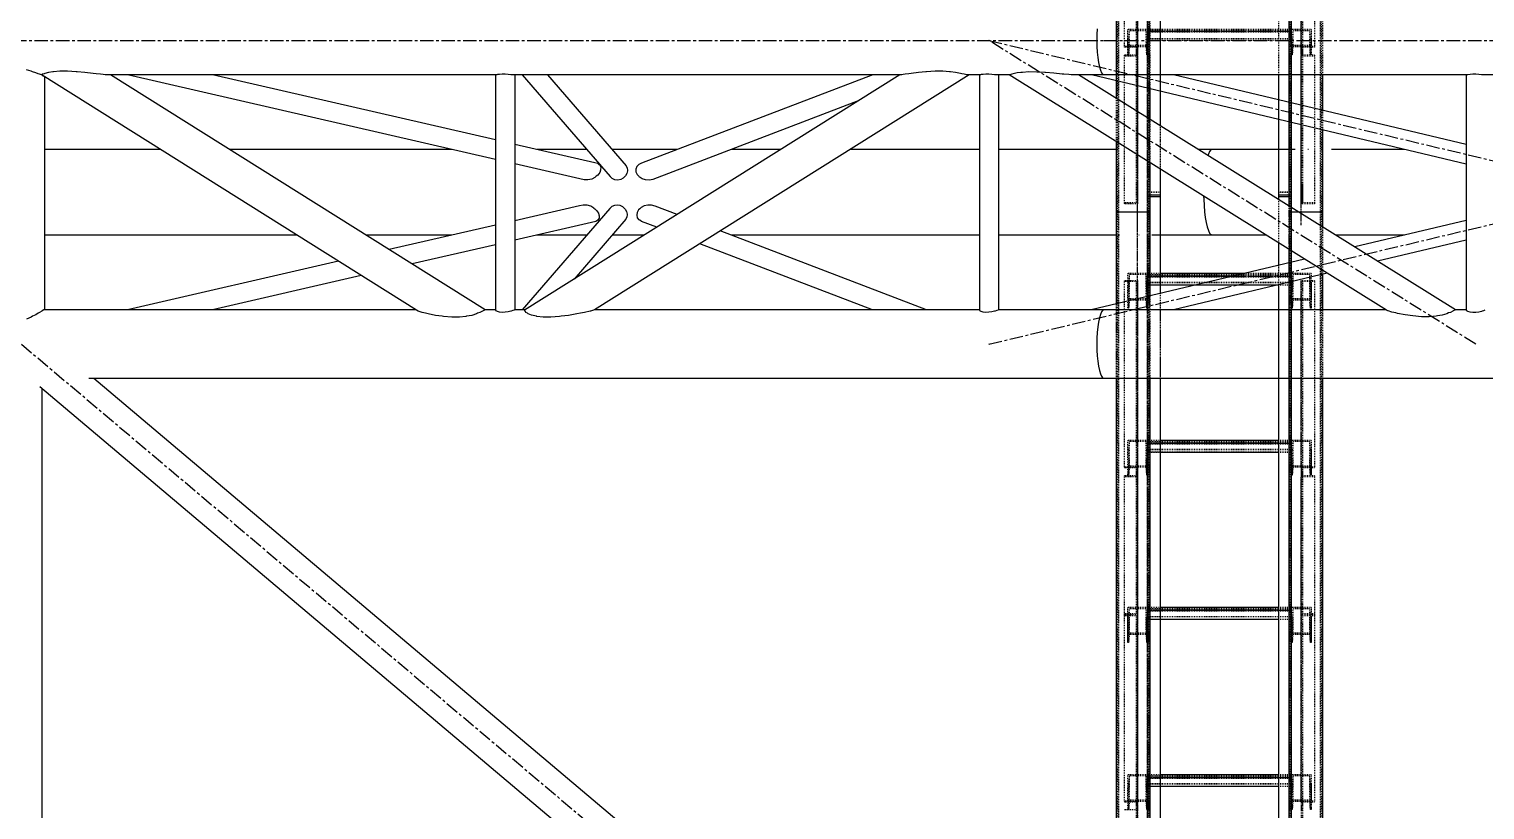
# Model space of a CAD drawing. Header units: millimetres. Extents: x 5143 to 30813, y 232 to 21408.
# Drawn here: x 8372 to 9235, y 5534 to 5997 of the extents above; entities that cross this region are included whole.
import ezdxf

# ---------------------------------------------------------------- set-up
doc = ezdxf.new("R2010")
doc.units = ezdxf.units.MM
doc.header["$LTSCALE"] = 0.25
for name, pattern in [('CENTER', [50.8, 31.75, -6.35, 6.35, -6.35]), ('XKITLINE00', [0]), ('XKITLINE02', [4, 2, -2]), ('XKITLINE03', [6, 3, -1, 1, -1])]:
    doc.linetypes.add(name, pattern=pattern)

msp = doc.modelspace()

# ---------------------------------------------------------------- linework, layer by layer
at = {"color": 3, "linetype": 'XKITLINE02'}
for p, q in [((9015.93, 7533.97), (9015.93, 5930.38)), ((9016.78, 7533.97), (9016.78, 5889.26)), ((9034.61, 7540.27), (9034.61, 5898.57)), ((9035.08, 7533.97), (9035.08, 5889.26)), ((9035.46, 7540.16), (9035.46, 5898.69)), ((9118.31, 7533.97), (9118.31, 5888.43)), ((9118.76, 7540.16), (9118.76, 5898.69)), ((9119.16, 7533.97), (9119.16, 5889.26)), ((9119.61, 7540.27), (9119.61, 5898.57)), ((9137.46, 7533.97), (9137.46, 5889.26)), ((9017.31, 7533.54), (9017.31, 5888.53)), ((9034.55, 7533.54), (9034.54, 5888.53)), ((9119.69, 7533.54), (9119.69, 5888.53)), ((9136.93, 7533.54), (9136.92, 5888.53)), ((9042.11, 7479.9), (9042.11, 5900.2)), ((9112.11, 7470.57), (9112.11, 5900.2)), ((9020.63, 6092.67), (9020.63, 5986.28)), ((9028.63, 6092.67), (9028.63, 5981.5)), ((9125.61, 6092.67), (9125.61, 5981.5)), ((9133.61, 6092.67), (9133.61, 5986.28)), ((9027.83, 6092.14), (9027.83, 5981.5)), ((9126.41, 6092.14), (9126.41, 5981.5)), ((9015.93, 6010.57), (9015.93, 5966.47)), ((9035.93, 6010.57), (9035.93, 5961.7)), ((9042.11, 6010.57), (9042.11, 5960.22)), ((9112.11, 6010.57), (9112.11, 5969.97)), ((9118.31, 6010.57), (9118.31, 5969.97)), ((9138.31, 6010.57), (9138.31, 5969.97)), ((9022.63, 5996.79), (9022.63, 5991.32)), ((9034.63, 5996.79), (9022.63, 5996.79)), ((9022.63, 5996.79), (9022.63, 5987.25)), ((9023.31, 5991.32), (9022.63, 5991.32)), ((9022.63, 5991.32), (9022.63, 5981.77)), ((9023.69, 5996.1), (9023.31, 5991.32)), ((9023.31, 5991.32), (9023.31, 5981.77)), ((9033.57, 5996.1), (9023.69, 5996.1)), ((9023.69, 5996.1), (9023.69, 5986.55)), ((9033.57, 5996.1), (9033.95, 5991.32)), ((9033.57, 5996.1), (9033.57, 5986.55)), ((9034.63, 5991.32), (9033.95, 5991.32)), ((9033.95, 5991.32), (9033.95, 5981.77)), ((9034.63, 5996.79), (9034.63, 5990.29)), ((9119.61, 5996.79), (9034.63, 5996.79)), ((9034.63, 5996.79), (9034.63, 5991.32)), ((9034.63, 5996.79), (9034.63, 5987.25)), ((9119.61, 5996.01), (9034.63, 5996.01)), ((9119.61, 5995.77), (9034.63, 5995.77)), ((9119.61, 5995.17), (9034.63, 5995.17)), ((9119.61, 5991.32), (9034.63, 5991.32)), ((9034.63, 5991.32), (9034.63, 5981.77)), ((9119.61, 5991.26), (9034.63, 5991.26)), ((9119.61, 5990.35), (9034.63, 5990.35)), ((9119.61, 5990.29), (9034.63, 5990.29)), ((9119.61, 5996.79), (9119.61, 5990.29)), ((9119.61, 5996.79), (9119.61, 5987.25)), ((9119.61, 5996.79), (9119.61, 5991.32)), ((9131.61, 5996.79), (9119.61, 5996.79)), ((9119.61, 5991.32), (9119.61, 5981.77)), ((9120.29, 5991.32), (9119.61, 5991.32)), ((9120.67, 5996.1), (9120.29, 5991.32)), ((9120.29, 5991.32), (9120.29, 5981.77)), ((9120.67, 5996.1), (9120.67, 5986.55)), ((9130.55, 5996.1), (9120.67, 5996.1)), ((9130.55, 5996.1), (9130.55, 5986.55)), ((9130.55, 5996.1), (9130.93, 5991.32)), ((9130.93, 5991.32), (9130.93, 5981.77)), ((9131.61, 5991.32), (9130.93, 5991.32)), ((9131.61, 5996.79), (9131.61, 5987.25)), ((9131.61, 5996.79), (9131.61, 5991.32)), ((9131.61, 5991.32), (9131.61, 5981.77)), ((9028.63, 5986.81), (9020.63, 5986.81)), ((9027.83, 5986.28), (9020.63, 5986.28)), ((9027.83, 5981.65), (9020.63, 5981.65)), ((9020.63, 5981.65), (9020.63, 5980.12)), ((9020.63, 5981.65), (9020.63, 5893.4)), ((9028.63, 5981.02), (9020.63, 5981.02)), ((9022.63, 5987.25), (9022.63, 5981.77)), ((9034.63, 5987.25), (9022.63, 5987.25)), ((9023.31, 5981.77), (9022.63, 5981.77)), ((9023.69, 5986.55), (9023.31, 5981.77)), ((9033.57, 5986.55), (9023.69, 5986.55)), ((9028.63, 5987.29), (9027.83, 5987.29)), ((9027.83, 5987.29), (9027.83, 5981.65)), ((9027.83, 5987.29), (9027.83, 5894.02)), ((9028.63, 5981.5), (9027.83, 5981.5)), ((9028.63, 5987.29), (9028.63, 5980.12)), ((9028.63, 5987.29), (9028.63, 5893.4)), ((9033.57, 5986.55), (9033.95, 5981.77)), ((9034.63, 5981.77), (9033.95, 5981.77)), ((9034.63, 5987.25), (9034.63, 5981.77)), ((9119.61, 5987.25), (9119.61, 5981.77)), ((9131.61, 5987.25), (9119.61, 5987.25)), ((9120.29, 5981.77), (9119.61, 5981.77)), ((9120.67, 5986.55), (9120.29, 5981.77)), ((9130.55, 5986.55), (9120.67, 5986.55)), ((9125.61, 5987.29), (9125.61, 5893.4)), ((9126.41, 5987.29), (9125.61, 5987.29)), ((9133.61, 5986.81), (9125.61, 5986.81)), ((9126.41, 5981.5), (9125.61, 5981.5)), ((9133.61, 5981.02), (9125.61, 5981.02)), ((9126.41, 5987.29), (9126.41, 5894.02)), ((9133.61, 5986.28), (9126.41, 5986.28)), ((9133.61, 5981.65), (9126.41, 5981.65)), ((9130.55, 5986.55), (9130.93, 5981.77)), ((9131.61, 5981.77), (9130.93, 5981.77)), ((9131.61, 5987.25), (9131.61, 5981.77)), ((9133.61, 5981.65), (9133.61, 5893.4)), ((9112.11, 5955.15), (9112.11, 5943.52)), ((9118.31, 5953.67), (9118.31, 5942.04)), ((9138.31, 5948.9), (9138.31, 5937.27)), ((9035.93, 5943.63), (9035.93, 5917.91)), ((9042.11, 5939.78), (9042.11, 5914.05)), ((9125.61, 5904.8), (9125.61, 5893.4)), ((9126.41, 5904.91), (9126.41, 5894.02)), ((9028.63, 5899.67), (9027.83, 5899.67)), ((9034.61, 5900.27), (9034.61, 4257.56)), ((9042.11, 5900.27), (9034.61, 5900.27)), ((9042.11, 5900.27), (9034.61, 5900.27)), ((9035.93, 5898.57), (9034.61, 5898.57)), ((9035.93, 5897.56), (9034.61, 5897.56)), ((9042.11, 5900.2), (9035.46, 5900.16)), ((9042.11, 5900.16), (9035.46, 5900.09)), ((9035.46, 5900.09), (9035.46, 4257.75)), ((9042.11, 5898.64), (9035.46, 5898.69)), ((9035.93, 5897.74), (9035.46, 5897.75)), ((9042.11, 5900.27), (9042.11, 5898.57)), ((9042.11, 5900.27), (9042.11, 5900.2)), ((9042.11, 5898.64), (9042.11, 5898.57)), ((9119.61, 5900.28), (9112.11, 5900.28)), ((9112.11, 5900.28), (9112.11, 5900.2)), ((9119.61, 5900.27), (9112.11, 5900.27)), ((9112.11, 5900.27), (9112.11, 5898.57)), ((9118.76, 5900.16), (9112.11, 5900.2)), ((9118.76, 5900.09), (9112.11, 5900.16)), ((9118.76, 5898.69), (9112.11, 5898.64)), ((9112.11, 5896.11), (9112.11, 5870.39)), ((9119.61, 5898.57), (9118.31, 5898.57)), ((9118.76, 5897.75), (9118.31, 5897.74)), ((9119.61, 5897.56), (9118.31, 5897.56)), ((9118.76, 5900.09), (9118.76, 4257.75)), ((9119.61, 5900.27), (9119.61, 4257.56)), ((9126.41, 5899.67), (9125.61, 5899.67)), ((9015.93, 5889.26), (9015.93, 4290.38)), ((9016.78, 5889.26), (9015.93, 5889.26)), ((9016.78, 5889.26), (9015.93, 5889.26)), ((9016.78, 5889.26), (9016.78, 4263.02)), ((9016.78, 5889.26), (9017.31, 5888.53)), ((9016.78, 5889.26), (9017.31, 5888.53)), ((9017.31, 5888.53), (9017.31, 4262.57)), ((9034.55, 5888.53), (9017.31, 5888.53)), ((9034.54, 5888.53), (9017.31, 5888.53)), ((9027.83, 5894.02), (9020.63, 5894.02)), ((9028.63, 5893.4), (9020.63, 5893.4)), ((9035.08, 5889.26), (9034.54, 5888.53)), ((9034.55, 5888.53), (9034.54, 4262.57)), ((9035.08, 5889.26), (9034.55, 5888.53)), ((9035.08, 5889.26), (9035.08, 4263.02)), ((9035.93, 5889.26), (9035.08, 5889.26)), ((9035.93, 5889.26), (9035.08, 5889.26)), ((9035.93, 5889.26), (9035.93, 5888.43)), ((9118.31, 5889.26), (9118.31, 4301.37)), ((9119.16, 5889.26), (9118.31, 5889.26)), ((9119.16, 5889.26), (9118.31, 5889.26)), ((9118.31, 5888.43), (9118.31, 5866.52)), ((9124.42, 5888.43), (9118.31, 5888.43)), ((9124.42, 5888.43), (9118.31, 5888.43)), ((9119.16, 5889.26), (9119.16, 4263.02)), ((9119.16, 5889.26), (9119.69, 5888.53)), ((9119.16, 5889.26), (9119.69, 5888.53)), ((9119.69, 5888.53), (9119.69, 4262.57)), ((9136.93, 5888.53), (9119.69, 5888.53)), ((9136.92, 5888.53), (9119.69, 5888.53)), ((9133.61, 5893.4), (9125.61, 5893.4)), ((9133.61, 5894.02), (9126.41, 5894.02)), ((9133.61, 5894.02), (9133.61, 5893.4)), ((9137.46, 5889.26), (9136.92, 5888.53)), ((9136.93, 5888.53), (9136.92, 4262.57)), ((9137.46, 5889.26), (9136.93, 5888.53)), ((9137.46, 5889.26), (9137.46, 4263.02)), ((9138.31, 5889.26), (9137.46, 5889.26)), ((9138.31, 5889.26), (9137.46, 5889.26)), ((9138.31, 5889.26), (9138.31, 5888.43)), ((9138.31, 5879.77), (9138.31, 5851.64)), ((9022.63, 5852.22), (9022.63, 5831.58)), ((9034.63, 5852.22), (9022.63, 5852.22)), ((9023.69, 5851.53), (9023.31, 5846.77)), ((9033.57, 5851.53), (9023.69, 5851.53)), ((9023.69, 5851.53), (9023.69, 5836.34)), ((9033.57, 5851.53), (9033.95, 5846.77)), ((9033.57, 5851.53), (9033.57, 5836.34)), ((9034.63, 5852.22), (9034.63, 5845.14)), ((9042.11, 5852.22), (9034.63, 5852.22)), ((9034.63, 5852.22), (9034.63, 5831.58)), ((9119.61, 5851.38), (9034.63, 5851.38)), ((9119.61, 5852.22), (9091.92, 5852.22)), ((9112.11, 5857.04), (9112.11, 4260.27)), ((9118.31, 5858.52), (9118.31, 5846.87)), ((9119.61, 5852.22), (9119.61, 5845.14)), ((9119.61, 5852.22), (9119.61, 5837.03)), ((9119.61, 5852.22), (9119.61, 5846.77)), ((9131.61, 5852.22), (9119.61, 5852.22)), ((9120.67, 5851.53), (9120.29, 5846.77)), ((9120.67, 5851.53), (9120.67, 5836.34)), ((9130.55, 5851.53), (9120.67, 5851.53)), ((9130.55, 5851.53), (9130.55, 5836.34)), ((9130.55, 5851.53), (9130.93, 5846.77)), ((9131.61, 5852.22), (9131.61, 5837.03)), ((9131.61, 5852.22), (9131.61, 5846.77)), ((9020.63, 5847.87), (9020.63, 5847.37)), ((9028.63, 5847.87), (9020.63, 5847.87)), ((9020.63, 5847.87), (9020.63, 5736.88)), ((9027.83, 5847.37), (9020.63, 5847.37)), ((9023.31, 5846.77), (9022.63, 5846.77)), ((9023.31, 5846.77), (9023.31, 5831.58)), ((9027.83, 5847.37), (9027.83, 5830.27)), ((9028.63, 5842.86), (9027.83, 5842.86)), ((9028.63, 5847.87), (9028.63, 5830.27)), ((9028.63, 5847.87), (9028.63, 5732.38)), ((9034.63, 5846.77), (9033.95, 5846.77)), ((9033.95, 5846.77), (9033.95, 5831.58)), ((9042.11, 5850.59), (9034.63, 5850.59)), ((9119.61, 5850.04), (9034.63, 5850.04)), ((9119.61, 5846.77), (9034.63, 5846.77)), ((9119.61, 5846.68), (9034.63, 5846.68)), ((9119.61, 5845.24), (9034.63, 5845.24)), ((9042.11, 5845.14), (9034.63, 5845.14)), ((9111.08, 5845.14), (9062.26, 5845.14)), ((9119.61, 5850.59), (9085.1, 5850.59)), ((9119.61, 5845.14), (9112.11, 5845.14)), ((9119.61, 5846.77), (9119.61, 5831.58)), ((9120.29, 5846.77), (9119.61, 5846.77)), ((9120.29, 5846.77), (9120.29, 5831.58)), ((9125.61, 5847.87), (9125.61, 5732.38)), ((9133.61, 5847.87), (9125.61, 5847.87)), ((9126.41, 5842.86), (9125.61, 5842.86)), ((9126.41, 5847.37), (9126.41, 5732.38)), ((9133.61, 5847.37), (9126.41, 5847.37)), ((9130.93, 5846.77), (9130.93, 5831.58)), ((9131.61, 5846.77), (9130.93, 5846.77)), ((9131.61, 5846.77), (9131.61, 5831.58)), ((9133.61, 5847.87), (9133.61, 5736.88)), ((9015.93, 5834.09), (9015.93, 5789.97)), ((9034.63, 5837.03), (9022.63, 5837.03)), ((9023.69, 5836.34), (9023.31, 5831.58)), ((9033.57, 5836.34), (9023.69, 5836.34)), ((9033.57, 5836.34), (9033.95, 5831.58)), ((9035.93, 5838.86), (9035.93, 5789.97)), ((9042.11, 5840.34), (9042.11, 4260.16)), ((9119.61, 5837.03), (9119.61, 5831.58)), ((9131.61, 5837.03), (9119.61, 5837.03)), ((9120.67, 5836.34), (9120.29, 5831.58)), ((9130.55, 5836.34), (9120.67, 5836.34)), ((9130.55, 5836.34), (9130.93, 5831.58)), ((9131.61, 5837.03), (9131.61, 5831.58)), ((9023.31, 5831.58), (9022.63, 5831.58)), ((9027.83, 5830.27), (9027.83, 5732.38)), ((9034.63, 5831.58), (9033.95, 5831.58)), ((9042.11, 5830.57), (9042.11, 5789.97)), ((9112.11, 5830.57), (9112.11, 5830.27)), ((9112.11, 5830.57), (9112.11, 5789.97)), ((9118.31, 5830.57), (9118.31, 5789.97)), ((9120.29, 5831.58), (9119.61, 5831.58)), ((9131.61, 5831.58), (9130.93, 5831.58)), ((9138.31, 5830.57), (9138.31, 5789.97)), ((9022.63, 5753.15), (9022.63, 5732.5)), ((9034.63, 5753.15), (9022.63, 5753.15)), ((9023.31, 5747.7), (9022.63, 5747.7)), ((9023.69, 5752.45), (9023.31, 5747.7)), ((9023.31, 5747.7), (9023.31, 5732.5)), ((9033.57, 5752.45), (9023.69, 5752.45)), ((9023.69, 5752.45), (9023.69, 5737.26)), ((9033.57, 5752.45), (9033.95, 5747.7)), ((9033.57, 5752.45), (9033.57, 5737.26)), ((9034.63, 5747.7), (9033.95, 5747.7)), ((9033.95, 5747.7), (9033.95, 5732.5)), ((9034.63, 5753.15), (9034.63, 5746.07)), ((9042.11, 5753.15), (9034.63, 5753.15)), ((9034.63, 5753.15), (9034.63, 5732.5)), ((9119.61, 5752.31), (9034.63, 5752.31)), ((9042.11, 5751.52), (9034.63, 5751.52)), ((9119.61, 5750.97), (9034.63, 5750.97)), ((9119.61, 5747.7), (9034.63, 5747.7)), ((9119.61, 5747.6), (9034.63, 5747.6)), ((9119.61, 5753.15), (9112.11, 5753.15)), ((9119.61, 5751.52), (9112.11, 5751.52)), ((9119.61, 5753.15), (9119.61, 5746.07)), ((9119.61, 5753.15), (9119.61, 5737.95)), ((9119.61, 5753.15), (9119.61, 5747.7)), ((9131.61, 5753.15), (9119.61, 5753.15)), ((9119.61, 5747.7), (9119.61, 5732.5)), ((9120.29, 5747.7), (9119.61, 5747.7)), ((9120.67, 5752.45), (9120.29, 5747.7)), ((9120.29, 5747.7), (9120.29, 5732.5)), ((9120.67, 5752.45), (9120.67, 5737.26)), ((9130.55, 5752.45), (9120.67, 5752.45)), ((9130.55, 5752.45), (9130.55, 5737.26)), ((9130.55, 5752.45), (9130.93, 5747.7)), ((9130.93, 5747.7), (9130.93, 5732.5)), ((9131.61, 5747.7), (9130.93, 5747.7)), ((9131.61, 5753.15), (9131.61, 5737.95)), ((9131.61, 5753.15), (9131.61, 5747.7)), ((9131.61, 5747.7), (9131.61, 5732.5)), ((9119.61, 5746.16), (9034.63, 5746.16)), ((9042.11, 5746.07), (9034.63, 5746.07)), ((9119.61, 5746.07), (9112.11, 5746.07)), ((9028.63, 5737.38), (9020.63, 5737.38)), ((9027.83, 5736.88), (9020.63, 5736.88)), ((9027.83, 5732.27), (9020.63, 5732.27)), ((9020.63, 5732.27), (9020.63, 5731.62)), ((9020.63, 5732.27), (9020.63, 5649.72)), ((9028.63, 5731.62), (9020.63, 5731.62)), ((9034.63, 5737.95), (9022.63, 5737.95)), ((9023.31, 5732.5), (9022.63, 5732.5)), ((9023.69, 5737.26), (9023.31, 5732.5)), ((9033.57, 5737.26), (9023.69, 5737.26)), ((9028.63, 5738.14), (9027.83, 5738.14)), ((9027.83, 5738.14), (9027.83, 5732.27)), ((9027.83, 5738.14), (9027.83, 5650.37)), ((9028.63, 5732.38), (9027.83, 5732.38)), ((9028.63, 5738.14), (9028.63, 5731.62)), ((9028.63, 5738.14), (9028.63, 5649.72)), ((9033.57, 5737.26), (9033.95, 5732.5)), ((9034.63, 5732.5), (9033.95, 5732.5)), ((9119.61, 5737.95), (9119.61, 5732.5)), ((9131.61, 5737.95), (9119.61, 5737.95)), ((9120.29, 5732.5), (9119.61, 5732.5)), ((9120.67, 5737.26), (9120.29, 5732.5)), ((9130.55, 5737.26), (9120.67, 5737.26)), ((9125.61, 5738.14), (9125.61, 5649.72)), ((9126.41, 5738.14), (9125.61, 5738.14)), ((9133.61, 5737.38), (9125.61, 5737.38)), ((9126.41, 5732.38), (9125.61, 5732.38)), ((9133.61, 5731.62), (9125.61, 5731.62)), ((9126.41, 5738.14), (9126.41, 5650.37)), ((9133.61, 5736.88), (9126.41, 5736.88)), ((9133.61, 5732.27), (9126.41, 5732.27)), ((9130.55, 5737.26), (9130.93, 5732.5)), ((9131.61, 5732.5), (9130.93, 5732.5)), ((9131.61, 5737.95), (9131.61, 5732.5)), ((9133.61, 5732.27), (9133.61, 5649.72)), ((9022.63, 5654.07), (9022.63, 5648.62)), ((9034.63, 5654.07), (9022.63, 5654.07)), ((9022.63, 5654.07), (9022.63, 5638.88)), ((9023.69, 5653.38), (9023.31, 5648.62)), ((9033.57, 5653.38), (9023.69, 5653.38)), ((9023.69, 5653.38), (9023.69, 5638.18)), ((9028.63, 5656.23), (9027.83, 5656.23)), ((9033.57, 5653.38), (9033.95, 5648.62)), ((9033.57, 5653.38), (9033.57, 5638.18)), ((9034.63, 5654.07), (9034.63, 5648.62)), ((9034.63, 5654.07), (9034.63, 5638.88)), ((9034.63, 5654.07), (9034.63, 5646.99)), ((9042.11, 5654.07), (9034.63, 5654.07)), ((9119.61, 5653.23), (9034.63, 5653.23)), ((9042.11, 5652.44), (9034.63, 5652.44)), ((9119.61, 5654.07), (9112.11, 5654.07)), ((9119.61, 5652.44), (9112.11, 5652.44)), ((9119.61, 5654.07), (9119.61, 5646.99)), ((9119.61, 5654.07), (9119.61, 5638.88)), ((9119.61, 5654.07), (9119.61, 5648.62)), ((9131.61, 5654.07), (9119.61, 5654.07)), ((9120.67, 5653.38), (9120.29, 5648.62)), ((9120.67, 5653.38), (9120.67, 5638.18)), ((9130.55, 5653.38), (9120.67, 5653.38)), ((9125.61, 5656.23), (9125.61, 5649.72)), ((9126.41, 5656.23), (9125.61, 5656.23)), ((9126.41, 5656.23), (9126.41, 5650.37)), ((9130.55, 5653.38), (9130.55, 5638.18)), ((9130.55, 5653.38), (9130.93, 5648.62)), ((9131.61, 5654.07), (9131.61, 5638.88)), ((9131.61, 5654.07), (9131.61, 5648.62)), ((9027.83, 5650.37), (9020.63, 5650.37)), ((9020.63, 5649.72), (9020.63, 5649.22)), ((9028.63, 5649.72), (9020.63, 5649.72)), ((9020.63, 5649.72), (9020.63, 5538.73)), ((9028.63, 5649.72), (9020.63, 5649.72)), ((9027.83, 5649.22), (9020.63, 5649.22)), ((9023.31, 5648.62), (9022.63, 5648.62)), ((9022.63, 5648.62), (9022.63, 5633.43)), ((9023.31, 5648.62), (9023.31, 5633.43)), ((9027.83, 5649.22), (9027.83, 5644.71)), ((9027.83, 5649.22), (9027.83, 5534.23)), ((9028.63, 5644.71), (9027.83, 5644.71)), ((9028.63, 5649.72), (9028.63, 5534.23)), ((9034.63, 5648.62), (9033.95, 5648.62)), ((9033.95, 5648.62), (9033.95, 5633.43)), ((9119.61, 5651.89), (9034.63, 5651.89)), ((9034.63, 5648.62), (9034.63, 5633.43)), ((9119.61, 5648.62), (9034.63, 5648.62)), ((9119.61, 5648.53), (9034.63, 5648.53)), ((9119.61, 5647.09), (9034.63, 5647.09)), ((9042.11, 5646.99), (9034.63, 5646.99)), ((9119.61, 5646.99), (9112.11, 5646.99)), ((9119.61, 5648.62), (9119.61, 5633.43)), ((9120.29, 5648.62), (9119.61, 5648.62)), ((9120.29, 5648.62), (9120.29, 5633.43)), ((9125.61, 5649.72), (9125.61, 5534.23)), ((9133.61, 5649.72), (9125.61, 5649.72)), ((9133.61, 5649.72), (9125.61, 5649.72)), ((9126.41, 5644.71), (9125.61, 5644.71)), ((9133.61, 5650.37), (9126.41, 5650.37)), ((9126.41, 5649.22), (9126.41, 5534.23)), ((9133.61, 5649.22), (9126.41, 5649.22)), ((9130.93, 5648.62), (9130.93, 5633.43)), ((9131.61, 5648.62), (9130.93, 5648.62)), ((9131.61, 5648.62), (9131.61, 5633.43)), ((9133.61, 5650.37), (9133.61, 5649.72)), ((9133.61, 5649.72), (9133.61, 5538.73)), ((9022.63, 5638.88), (9022.63, 5633.43)), ((9034.63, 5638.88), (9022.63, 5638.88)), ((9023.69, 5638.18), (9023.31, 5633.43)), ((9033.57, 5638.18), (9023.69, 5638.18)), ((9028.63, 5638.88), (9028.63, 5539.23)), ((9033.57, 5638.18), (9033.95, 5633.43)), ((9034.63, 5638.88), (9034.63, 5633.43)), ((9119.61, 5638.88), (9119.61, 5633.43)), ((9131.61, 5638.88), (9119.61, 5638.88)), ((9120.67, 5638.18), (9120.29, 5633.43)), ((9130.55, 5638.18), (9120.67, 5638.18)), ((9130.55, 5638.18), (9130.93, 5633.43)), ((9131.61, 5638.88), (9131.61, 5633.43)), ((9023.31, 5633.43), (9022.63, 5633.43)), ((9034.63, 5633.43), (9033.95, 5633.43)), ((9120.29, 5633.43), (9119.61, 5633.43)), ((9131.61, 5633.43), (9130.93, 5633.43)), ((9022.63, 5554.99), (9022.63, 5549.54)), ((9034.63, 5554.99), (9022.63, 5554.99)), ((9022.63, 5554.99), (9022.63, 5534.35)), ((9023.31, 5549.54), (9022.63, 5549.54)), ((9023.69, 5554.3), (9023.31, 5549.54)), ((9023.31, 5549.54), (9023.31, 5534.35)), ((9033.57, 5554.3), (9023.69, 5554.3)), ((9023.69, 5554.3), (9023.69, 5539.11)), ((9033.57, 5554.3), (9033.95, 5549.54)), ((9033.57, 5554.3), (9033.57, 5539.11)), ((9034.63, 5549.54), (9033.95, 5549.54)), ((9033.95, 5549.54), (9033.95, 5534.35)), ((9034.63, 5554.99), (9034.63, 5549.54)), ((9034.63, 5554.99), (9034.63, 5534.35)), ((9034.63, 5554.99), (9034.63, 5547.92)), ((9042.11, 5554.99), (9034.63, 5554.99)), ((9119.61, 5554.16), (9034.63, 5554.16)), ((9042.11, 5553.37), (9034.63, 5553.37)), ((9119.61, 5552.82), (9034.63, 5552.82)), ((9119.61, 5549.54), (9034.63, 5549.54)), ((9119.61, 5549.45), (9034.63, 5549.45)), ((9119.61, 5554.99), (9112.11, 5554.99)), ((9119.61, 5553.37), (9112.11, 5553.37)), ((9119.61, 5554.99), (9119.61, 5547.92)), ((9119.61, 5554.99), (9119.61, 5539.8)), ((9119.61, 5554.99), (9119.61, 5549.54)), ((9131.61, 5554.99), (9119.61, 5554.99)), ((9119.61, 5549.54), (9119.61, 5534.35)), ((9120.29, 5549.54), (9119.61, 5549.54)), ((9120.67, 5554.3), (9120.29, 5549.54)), ((9120.29, 5549.54), (9120.29, 5534.35)), ((9120.67, 5554.3), (9120.67, 5539.11)), ((9130.55, 5554.3), (9120.67, 5554.3)), ((9130.55, 5554.3), (9130.55, 5539.11)), ((9130.55, 5554.3), (9130.93, 5549.54)), ((9130.93, 5549.54), (9130.93, 5534.35)), ((9131.61, 5549.54), (9130.93, 5549.54)), ((9131.61, 5554.99), (9131.61, 5539.8)), ((9131.61, 5554.99), (9131.61, 5549.54)), ((9131.61, 5549.54), (9131.61, 5534.35)), ((9119.61, 5548.01), (9034.63, 5548.01)), ((9042.11, 5547.92), (9034.63, 5547.92)), ((9119.61, 5547.92), (9112.11, 5547.92)), ((9028.63, 5539.23), (9020.63, 5539.23)), ((9027.83, 5538.73), (9020.63, 5538.73)), ((9027.83, 5534.12), (9020.63, 5534.12)), ((9034.63, 5539.8), (9022.63, 5539.8)), ((9023.31, 5534.35), (9022.63, 5534.35)), ((9023.69, 5539.11), (9023.31, 5534.35)), ((9033.57, 5539.11), (9023.69, 5539.11)), ((9028.63, 5539.99), (9027.83, 5539.99)), ((9027.83, 5539.99), (9027.83, 5534.12)), ((9027.83, 5539.99), (9027.83, 5452.22)), ((9028.63, 5534.23), (9027.83, 5534.23)), ((9028.63, 5539.99), (9028.63, 5533.47)), ((9028.63, 5539.99), (9028.63, 5451.57)), ((9033.57, 5539.11), (9033.95, 5534.35)), ((9034.63, 5534.35), (9033.95, 5534.35)), ((9119.61, 5539.8), (9119.61, 5534.35)), ((9131.61, 5539.8), (9119.61, 5539.8)), ((9120.29, 5534.35), (9119.61, 5534.35)), ((9120.67, 5539.11), (9120.29, 5534.35)), ((9130.55, 5539.11), (9120.67, 5539.11)), ((9125.61, 5539.99), (9125.61, 5451.57)), ((9126.41, 5539.99), (9125.61, 5539.99)), ((9133.61, 5539.23), (9125.61, 5539.23)), ((9126.41, 5534.23), (9125.61, 5534.23)), ((9126.41, 5539.99), (9126.41, 5452.22)), ((9133.61, 5538.73), (9126.41, 5538.73)), ((9130.55, 5539.11), (9130.93, 5534.35)), ((9131.61, 5534.35), (9130.93, 5534.35)), ((9131.61, 5539.8), (9131.61, 5534.35))]:
    msp.add_line(p, q, dxfattribs=at)
at = {"color": 1, "linetype": 'XKITLINE03'}
for p, q in [((9028.63, 5880.81), (9028.63, 7537.69)), ((9034.61, 5900.27), (9034.61, 7540.27)), ((9119.61, 7540.27), (9119.61, 5900.28)), ((9125.61, 5880.81), (9125.61, 7537.69)), ((9028.63, 6092.67), (9028.63, 5986.81)), ((9125.61, 5986.81), (9125.61, 6092.67)), ((9034.63, 5996.79), (9034.63, 5987.25)), ((9034.63, 5995.77), (9119.61, 5995.77)), ((9119.61, 5987.25), (9119.61, 5996.79)), ((9028.63, 5981.02), (9028.63, 5893.4)), ((9125.61, 5893.4), (9125.61, 5981.02)), ((9034.61, 4260.27), (9034.61, 5900.27)), ((9119.61, 5900.27), (9119.61, 4260.27)), ((9028.63, 4249.09), (9028.63, 5892.62)), ((9034.63, 5852.22), (9034.63, 5837.03)), ((9119.61, 5837.03), (9119.61, 5852.22)), ((9028.63, 5847.87), (9028.63, 5737.38)), ((9034.63, 5850.59), (9119.61, 5850.59)), ((9125.61, 5737.38), (9125.61, 5847.87)), ((9034.63, 5753.15), (9034.63, 5737.95)), ((9034.63, 5751.52), (9119.61, 5751.52)), ((9119.61, 5737.95), (9119.61, 5753.15)), ((9028.63, 5731.62), (9028.63, 5649.72)), ((9125.61, 5649.72), (9125.61, 5731.62)), ((9034.63, 5654.07), (9034.63, 5638.88)), ((9034.63, 5652.44), (9119.61, 5652.44)), ((9119.61, 5638.88), (9119.61, 5654.07)), ((9028.63, 5649.72), (9028.63, 5539.23)), ((9125.61, 5539.23), (9125.61, 5649.72)), ((9034.63, 5554.99), (9034.63, 5539.8)), ((9034.63, 5553.37), (9119.61, 5553.37)), ((9119.61, 5539.8), (9119.61, 5554.99))]:
    msp.add_line(p, q, dxfattribs=at)
at = {"color": 8, "linetype": 'CENTER'}
for p, q in [((7574.66, 5990.27), (9008.64, 5990.27)), ((8940.53, 5990.27), (9286.3, 5907.77)), ((9229.11, 5810.27), (8940.53, 5990.27)), ((9008.64, 5990.27), (10454.1, 5990.27)), ((8940.53, 5810.27), (9286.3, 5892.77)), ((8366.94, 5810.27), (10096.38, 4350.27))]:
    msp.add_line(p, q, dxfattribs=at)
at = {"color": 8, "linetype": 'XKITLINE00'}
for p, q in [((9004.56, 5993.8), (9004.5, 5990.27)), ((9004.5, 5990.27), (9004.56, 5986.75)), ((9004.75, 5997.22), (9004.56, 5993.8)), ((9004.56, 5986.75), (9004.75, 5983.33)), ((9004.75, 5983.33), (9005.05, 5980.12)), ((8372.86, 5972.03), (8369.97, 5972.96)), ((8373.64, 5971.65), (8372.86, 5972.03)), ((8386.06, 5971.73), (8385.68, 5971.64)), ((8389.76, 5972.05), (8386.06, 5971.73)), ((8394.29, 5972.04), (8389.76, 5972.05)), ((8399.43, 5971.72), (8394.29, 5972.04)), ((8908.55, 5972.04), (8903.55, 5971.7)), ((8913.19, 5972.05), (8908.55, 5972.04)), ((8917.22, 5971.75), (8913.19, 5972.05)), ((8917.76, 5971.64), (8917.22, 5971.75)), ((9005.05, 5980.12), (9005.47, 5977.23)), ((9005.47, 5977.23), (9005.98, 5974.72)), ((9005.98, 5974.72), (9006.57, 5972.69)), ((9006.57, 5972.69), (9007.22, 5971.2)), ((9006.57, 5972.69), (9007.22, 5971.2)), ((8375.45, 5971.11), (8373.64, 5971.65)), ((8376.92, 5970.49), (8375.45, 5971.11)), ((8377.61, 5970.35), (8376.92, 5970.49)), ((8378.89, 5969.99), (8377.61, 5970.35)), ((8379.23, 5969.66), (8378.89, 5969.99)), ((8379, 5969.97), (8378.9, 5969.97)), ((8379.53, 5970.3), (8378.94, 5969.94)), ((8601.26, 5830.33), (8379.23, 5969.67)), ((8379.23, 5969.66), (8379.52, 5969.34)), ((8379.42, 5969.55), (8379.3, 5969.59)), ((8380.01, 5969.18), (8379.52, 5969.34)), ((8380.49, 5970.48), (8379.53, 5970.3)), ((8380.92, 5970.77), (8380.49, 5970.48)), ((8380.59, 5968.82), (8380.59, 5830.61)), ((8383.03, 5971.32), (8380.92, 5970.77)), ((8385.68, 5971.64), (8383.03, 5971.32)), ((8400.07, 5971.64), (8399.43, 5971.72)), ((8404.55, 5971.3), (8400.07, 5971.64)), ((8409.52, 5970.75), (8404.55, 5971.3)), ((8411.31, 5970.48), (8409.52, 5970.75)), ((8413.77, 5970.29), (8411.31, 5970.48)), ((8417.11, 5969.93), (8413.77, 5970.29)), ((8648.91, 5969.97), (8416.72, 5969.97)), ((8418.04, 5969.97), (8417.01, 5969.94)), ((8417.16, 5969.93), (8417.11, 5969.93)), ((8418.93, 5969.96), (8417.16, 5969.93)), ((8641.9, 5830.59), (8419.81, 5969.97)), ((8648.03, 5919.71), (8429.83, 5969.97)), ((8648.03, 5931.34), (8480.3, 5969.97)), ((8648.31, 5969.94), (8648.03, 5969.97)), ((8648.03, 5969.97), (8648.03, 5830.34)), ((8648.73, 5969.93), (8648.31, 5969.94)), ((8648.69, 5969.94), (8648.43, 5969.97)), ((8648.78, 5969.94), (8648.69, 5969.94)), ((8649.12, 5970.03), (8648.73, 5969.93)), ((8650.38, 5970.19), (8649.12, 5970.03)), ((8651.97, 5970.27), (8650.38, 5970.19)), ((8653.73, 5970.26), (8651.97, 5970.27)), ((8655.49, 5970.15), (8653.73, 5970.26)), ((8657.08, 5969.97), (8655.49, 5970.15)), ((8888.83, 5969.97), (8657.08, 5969.97)), ((8657.33, 5969.93), (8657.08, 5969.97)), ((8658.02, 5969.95), (8657.29, 5969.93)), ((8658.34, 5969.95), (8657.33, 5969.93)), ((8658.76, 5969.97), (8658.02, 5969.95)), ((8659.15, 5969.97), (8658.34, 5969.95)), ((8659.43, 5969.97), (8659.43, 5830.58)), ((8663.77, 5969.97), (8716.01, 5909.59)), ((8887.64, 5969.97), (8665.19, 5830.35)), ((8678.81, 5969.97), (8725.5, 5916)), ((8928.71, 5969.97), (8706.62, 5830.58)), ((8871.63, 5969.97), (8734.56, 5917.49)), ((8888.47, 5969.93), (8887.64, 5969.97)), ((8888.5, 5969.93), (8888.47, 5969.93)), ((8890.91, 5970.28), (8888.5, 5969.93)), ((8888.73, 5969.96), (8888.58, 5969.97)), ((8893.02, 5970.48), (8890.91, 5970.28)), ((8894.39, 5970.73), (8893.02, 5970.48)), ((8898.8, 5971.29), (8894.39, 5970.73)), ((8903.09, 5971.64), (8898.8, 5971.29)), ((8903.55, 5971.7), (8903.09, 5971.64)), ((8920.77, 5971.33), (8917.76, 5971.64)), ((8923.6, 5970.79), (8920.77, 5971.33)), ((8924.44, 5970.48), (8923.6, 5970.79)), ((8925.83, 5970.31), (8924.44, 5970.48)), ((8927.38, 5969.95), (8925.83, 5970.31)), ((8935.71, 5969.97), (8927.29, 5969.97)), ((8927.63, 5969.96), (8927.38, 5969.96)), ((8927.42, 5969.93), (8927.38, 5969.95)), ((8928.56, 5969.96), (8927.42, 5969.93)), ((8935.11, 5969.94), (8934.83, 5969.97)), ((8934.83, 5969.97), (8934.83, 5830.34)), ((8935.53, 5969.92), (8935.11, 5969.94)), ((8935.49, 5969.94), (8935.23, 5969.97)), ((8935.57, 5969.94), (8935.49, 5969.94)), ((8935.92, 5970.03), (8935.53, 5969.92)), ((8937.18, 5970.19), (8935.92, 5970.03)), ((8938.77, 5970.27), (8937.18, 5970.19)), ((8940.53, 5970.26), (8938.77, 5970.27)), ((8942.29, 5970.15), (8940.53, 5970.26)), ((8943.88, 5969.97), (8942.29, 5970.15)), ((8952.77, 5969.97), (8943.88, 5969.97)), ((8944.13, 5969.92), (8943.88, 5969.97)), ((8944.82, 5969.95), (8944.09, 5969.93)), ((8945.14, 5969.95), (8944.13, 5969.92)), ((8945.54, 5969.97), (8944.82, 5969.95)), ((8945.94, 5969.97), (8945.14, 5969.95)), ((8946.23, 5969.97), (8946.23, 5830.58)), ((9176.16, 5830.44), (8952.45, 5969.97)), ((8952.72, 5969.88), (8952.48, 5969.97)), ((8953.44, 5970.17), (8952.65, 5969.94)), ((8952.72, 5969.88), (8952.65, 5969.94)), ((8954.15, 5970.25), (8953.44, 5970.17)), ((8954.9, 5970.59), (8954.15, 5970.25)), ((8957.2, 5971.03), (8954.9, 5970.59)), ((8959.45, 5971.24), (8957.2, 5971.03)), ((8960.33, 5971.39), (8959.45, 5971.24)), ((8964.19, 5971.62), (8960.33, 5971.39)), ((8968.83, 5971.56), (8964.19, 5971.62)), ((8973.67, 5971.24), (8968.83, 5971.56)), ((8974.01, 5971.22), (8973.67, 5971.24)), ((8979.06, 5970.87), (8974.01, 5971.22)), ((8983.97, 5970.37), (8979.06, 5970.87)), ((8984.86, 5970.25), (8983.97, 5970.37)), ((8987.97, 5970.08), (8984.86, 5970.25)), ((8990.56, 5969.88), (8987.97, 5970.08)), ((9008.64, 5969.97), (8989.32, 5969.97)), ((8990.2, 5969.92), (8990.13, 5969.91)), ((8990.76, 5969.97), (8990.2, 5969.92)), ((8991.03, 5969.91), (8990.56, 5969.88)), ((8991.68, 5969.97), (8991.03, 5969.91)), ((9217.15, 5830.6), (8993.7, 5969.97)), ((9223.41, 5916.96), (9001.24, 5969.97)), ((9007.22, 5971.2), (9007.92, 5970.28)), ((9007.22, 5971.2), (9007.92, 5970.28)), ((9008.64, 5969.97), (9007.92, 5970.28)), ((9008.64, 5969.97), (9007.92, 5970.28)), ((9224.4, 5969.97), (9008.64, 5969.97)), ((9223.41, 5928.59), (9049.98, 5969.97)), ((9223.69, 5969.94), (9223.41, 5969.97)), ((9223.41, 5969.97), (9223.41, 5830.38)), ((9224.21, 5969.92), (9223.69, 5969.94)), ((9224.07, 5969.94), (9223.82, 5969.97)), ((9224.26, 5969.94), (9224.07, 5969.94)), ((9224.5, 5970), (9224.21, 5969.92)), ((9225.76, 5970.17), (9224.5, 5970)), ((9227.35, 5970.25), (9225.76, 5970.17)), ((9229.11, 5970.25), (9227.35, 5970.25)), ((9230.87, 5970.16), (9229.11, 5970.25)), ((9232.46, 5969.99), (9230.87, 5970.16)), ((9232.86, 5969.92), (9232.46, 5969.99)), ((9466.39, 5969.97), (9232.56, 5969.97)), ((9233.4, 5969.94), (9232.8, 5969.93)), ((9233.72, 5969.94), (9232.86, 5969.92)), ((9234.09, 5969.97), (9233.4, 5969.94)), ((9234.5, 5969.97), (9233.72, 5969.94)), ((8863, 5954.5), (8741.38, 5907.93)), ((8706.93, 5917.77), (8659.43, 5928.71)), ((8449.34, 5925.67), (8380.59, 5925.67)), ((8622.15, 5925.67), (8490.39, 5925.67)), ((8702.09, 5925.67), (8672.62, 5925.67)), ((8755.95, 5925.67), (8717.13, 5925.67)), ((8817.07, 5925.67), (8787.73, 5925.67)), ((8934.83, 5925.67), (8858.13, 5925.67)), ((9015.63, 5925.67), (8946.23, 5925.67)), ((9072.94, 5925.67), (9064.72, 5925.67)), ((9070.59, 5922.91), (9070.34, 5922.17)), ((9071.34, 5924.43), (9070.59, 5922.91)), ((9071.34, 5924.43), (9070.59, 5922.91)), ((9072.13, 5925.36), (9071.34, 5924.43)), ((9072.13, 5925.36), (9071.34, 5924.43)), ((9072.94, 5925.67), (9072.13, 5925.36)), ((9072.94, 5925.67), (9072.13, 5925.36)), ((9122.11, 5925.67), (9072.94, 5925.67)), ((9129.89, 5925.67), (9129.61, 5925.67)), ((9186.91, 5925.67), (9143.61, 5925.67)), ((8700.62, 5907.6), (8659.43, 5917.09)), ((8708.66, 5917.29), (8706.93, 5917.77)), ((8709.77, 5911.96), (8708.58, 5910.41)), ((8709.46, 5916.64), (8708.66, 5917.29)), ((8709.81, 5916.38), (8709.46, 5916.64)), ((8710.23, 5913.38), (8709.77, 5911.96)), ((8709.81, 5916.38), (8710.44, 5915.1)), ((8710.34, 5913.59), (8710.23, 5913.38)), ((8710.44, 5915.1), (8710.34, 5913.59)), ((8725.93, 5911.44), (8725.06, 5909.95)), ((8725.5, 5916), (8726.16, 5914.63)), ((8726.3, 5913.08), (8725.93, 5911.44)), ((8726.16, 5914.63), (8726.26, 5913.38)), ((8726.26, 5913.38), (8726.3, 5913.08)), ((8731.76, 5915.52), (8731.21, 5914.07)), ((8731.21, 5914.07), (8731.29, 5913.38)), ((8731.29, 5913.38), (8731.28, 5912.47)), ((8731.28, 5912.47), (8731.95, 5910.87)), ((8732.88, 5916.64), (8731.76, 5915.52)), ((8732.94, 5916.71), (8732.88, 5916.64)), ((8734.56, 5917.49), (8732.94, 5916.71)), ((8702.84, 5907.58), (8700.62, 5907.6)), ((8705.03, 5908.08), (8702.84, 5907.58)), ((8706.97, 5909.06), (8705.03, 5908.08)), ((8707.78, 5909.8), (8706.97, 5909.06)), ((8708.58, 5910.41), (8707.78, 5909.8)), ((8717.22, 5908.43), (8716.01, 5909.59)), ((8718.76, 5907.72), (8717.22, 5908.43)), ((8720.48, 5907.53), (8718.76, 5907.72)), ((8722.22, 5907.86), (8720.48, 5907.53)), ((8723.79, 5908.7), (8722.22, 5907.86)), ((8724.89, 5909.8), (8723.79, 5908.7)), ((8725.06, 5909.95), (8724.89, 5909.8)), ((8731.95, 5910.87), (8732.95, 5909.8)), ((8732.95, 5909.8), (8733.22, 5909.45)), ((8734.92, 5908.34), (8733.22, 5909.45)), ((8736.98, 5907.68), (8734.92, 5908.34)), ((8739.21, 5907.54), (8736.98, 5907.68)), ((8741.38, 5907.93), (8739.21, 5907.54)), ((9067.79, 5898.03), (9067.82, 5896.3)), ((9067.82, 5896.3), (9068.01, 5892.43)), ((8697.82, 5892.3), (8659.43, 5883.45)), ((8715.77, 5890.69), (8663.77, 5830.57)), ((8699.96, 5892.73), (8697.82, 5892.3)), ((8702.26, 5892.63), (8699.96, 5892.73)), ((8704.46, 5892.02), (8702.26, 5892.63)), ((8706.38, 5890.94), (8704.46, 5892.02)), ((8706.38, 5890.94), (8706.85, 5890.47)), ((8707.97, 5889.55), (8706.85, 5890.47)), ((8707.97, 5889.55), (8709.06, 5887.97)), ((8709.06, 5887.97), (8709.31, 5886.91)), ((8709.31, 5886.91), (8709.56, 5886.37)), ((8709.56, 5886.37), (8709.52, 5884.91)), ((8716.97, 5891.84), (8715.77, 5890.69)), ((8718.51, 5892.55), (8716.97, 5891.84)), ((8720.23, 5892.75), (8718.51, 5892.55)), ((8721.97, 5892.42), (8720.23, 5892.75)), ((8723.55, 5891.59), (8721.97, 5892.42)), ((8724.69, 5890.47), (8723.55, 5891.59)), ((8724.82, 5890.35), (8724.69, 5890.47)), ((8724.82, 5890.35), (8725.71, 5888.86)), ((8725.96, 5885.7), (8725.31, 5884.34)), ((8725.71, 5888.86), (8726.08, 5887.24)), ((8726.05, 5886.91), (8725.96, 5885.7)), ((8726.08, 5887.24), (8726.05, 5886.91)), ((8731.77, 5886.91), (8731.72, 5886.71)), ((8731.72, 5886.71), (8732.04, 5885.22)), ((8731.95, 5888.33), (8731.77, 5886.91)), ((8732.85, 5889.88), (8731.95, 5888.33)), ((8733.53, 5890.47), (8732.85, 5889.88)), ((8734.27, 5891.21), (8733.53, 5890.47)), ((8736.13, 5892.19), (8734.27, 5891.21)), ((8738.29, 5892.7), (8736.13, 5892.19)), ((8740.56, 5892.68), (8738.29, 5892.7)), ((8742.71, 5892.13), (8740.56, 5892.68)), ((8755.7, 5887.16), (8742.71, 5892.13)), ((9068.01, 5892.43), (9068.32, 5888.74)), ((9068.32, 5888.74), (9068.75, 5885.34)), ((8648.03, 5880.83), (8584.99, 5866.31)), ((8707.45, 5882.91), (8659.43, 5871.85)), ((8725.31, 5884.34), (8694.56, 5848.78)), ((8708.67, 5883.67), (8707.45, 5882.91)), ((8708.73, 5883.71), (8708.67, 5883.67)), ((8709.52, 5884.91), (8708.73, 5883.71)), ((8732.04, 5885.22), (8733.05, 5883.94)), ((8733.52, 5883.67), (8733.05, 5883.94)), ((8734.56, 5883.05), (8733.52, 5883.67)), ((8743.62, 5879.58), (8734.56, 5883.05)), ((8903.46, 5830.57), (8781.2, 5877.39)), ((9068.75, 5885.34), (9069.28, 5882.31)), ((9069.28, 5882.31), (9069.9, 5879.73)), ((9069.9, 5879.73), (9070.59, 5877.64)), ((9070.59, 5877.64), (9071.34, 5876.12)), ((9070.59, 5877.64), (9071.34, 5876.12)), ((9223.41, 5883.59), (9157.42, 5867.85)), ((8530.28, 5874.87), (8380.59, 5874.87)), ((8622.18, 5874.87), (8571.33, 5874.87)), ((8648.03, 5869.22), (8598.52, 5857.81)), ((8702.09, 5874.87), (8672.58, 5874.87)), ((8736.13, 5874.87), (8717.13, 5874.87)), ((8871.58, 5830.57), (8769.12, 5869.81)), ((8934.83, 5874.87), (8787.77, 5874.87)), ((9017.91, 5874.87), (8946.23, 5874.87)), ((9029.61, 5874.87), (9029.34, 5874.87)), ((9072.94, 5874.87), (9037.11, 5874.87)), ((9071.34, 5876.12), (9072.13, 5875.19)), ((9071.34, 5876.12), (9072.13, 5875.19)), ((9072.94, 5874.87), (9072.13, 5875.19)), ((9072.94, 5874.87), (9072.13, 5875.19)), ((9104.92, 5874.87), (9072.94, 5874.87)), ((9186.87, 5874.87), (9146.16, 5874.87)), ((9223.41, 5871.95), (9170.93, 5859.42)), ((9127.59, 5860.73), (9001.2, 5830.57)), ((8554.95, 5859.39), (8429.87, 5830.57)), ((9141.1, 5852.31), (9050.02, 5830.57)), ((8568.48, 5850.9), (8480.27, 5830.57)), ((8372.86, 5826.27), (8369.97, 5825.02)), ((8373.64, 5826.79), (8372.86, 5826.27)), ((8375.45, 5827.63), (8373.64, 5826.79)), ((8376.93, 5828.62), (8375.45, 5827.63)), ((8377.61, 5828.92), (8376.93, 5828.62)), ((8379.1, 5829.89), (8377.61, 5828.92)), ((8379.23, 5829.93), (8379.1, 5829.89)), ((8380.24, 5830.51), (8379.23, 5829.93)), ((8600.86, 5830.57), (8380.24, 5830.57)), ((8380.28, 5830.56), (8380.24, 5830.51)), ((8380.59, 5830.61), (8380.28, 5830.56)), ((8602.08, 5829.89), (8601.26, 5830.33)), ((8604.61, 5829.04), (8602.15, 5829.85)), ((8606.53, 5828.62), (8604.61, 5829.04)), ((8608.11, 5828.17), (8606.53, 5828.62)), ((8612.47, 5827.31), (8608.11, 5828.17)), ((8616.49, 5826.79), (8612.47, 5827.31)), ((8617.18, 5826.67), (8616.49, 5826.79)), ((8622.08, 5826.24), (8617.18, 5826.67)), ((8626.6, 5826.25), (8622.08, 5826.24)), ((8630.5, 5826.69), (8626.6, 5826.25)), ((8630.87, 5826.79), (8630.5, 5826.69)), ((8633.95, 5827.32), (8630.87, 5826.79)), ((8636.66, 5828.19), (8633.95, 5827.32)), ((8637.35, 5828.62), (8636.66, 5828.19)), ((8638.81, 5829.05), (8637.35, 5828.62)), ((8640.27, 5829.87), (8638.81, 5829.05)), ((8641.41, 5830.34), (8640.28, 5829.89)), ((8641.48, 5830.56), (8641.41, 5830.34)), ((8641.9, 5830.59), (8641.48, 5830.56)), ((8648.03, 5830.57), (8641.68, 5830.57)), ((8648.03, 5830.34), (8648.31, 5830.03)), ((8648.73, 5829.89), (8648.31, 5830.03)), ((8649.12, 5829.64), (8648.73, 5829.89)), ((8650.38, 5829.28), (8649.12, 5829.64)), ((8651.97, 5829.1), (8650.38, 5829.28)), ((8653.73, 5829.13), (8651.97, 5829.1)), ((8655.49, 5829.37), (8653.73, 5829.13)), ((8657.08, 5829.78), (8655.49, 5829.37)), ((8657.33, 5829.89), (8657.08, 5829.78)), ((8658.34, 5830.12), (8657.33, 5829.89)), ((8659.15, 5830.44), (8658.34, 5830.12)), ((8659.25, 5830.56), (8659.15, 5830.44)), ((8659.43, 5830.58), (8659.25, 5830.56)), ((8665.55, 5830.57), (8659.43, 5830.57)), ((8665.19, 5830.35), (8665.35, 5829.89)), ((8665.37, 5829.89), (8665.93, 5829.08)), ((8666.98, 5828.61), (8665.93, 5829.08)), ((8666.98, 5828.61), (8667.34, 5828.23)), ((8669.45, 5827.35), (8667.34, 5828.23)), ((8672.29, 5826.78), (8669.45, 5827.35)), ((8672.53, 5826.71), (8672.29, 5826.78)), ((8676.26, 5826.25), (8672.53, 5826.71)), ((8680.84, 5826.23), (8676.26, 5826.25)), ((8686.03, 5826.64), (8680.84, 5826.23)), ((8686.95, 5826.78), (8686.03, 5826.64)), ((8691.25, 5827.27), (8686.95, 5826.78)), ((8696.3, 5828.13), (8691.25, 5827.27)), ((8698.4, 5828.61), (8696.3, 5828.13)), ((8700.68, 5829), (8698.4, 5828.61)), ((8704.1, 5829.82), (8700.68, 5829)), ((8704.3, 5829.89), (8704.1, 5829.82)), ((8706.04, 5830.31), (8704.3, 5829.89)), ((8706.53, 5830.56), (8706.04, 5830.31)), ((8706.62, 5830.58), (8706.53, 5830.56)), ((8934.83, 5830.57), (8706.61, 5830.57)), ((8934.83, 5830.34), (8935.11, 5830.02)), ((8935.53, 5829.89), (8935.11, 5830.02)), ((8935.92, 5829.64), (8935.53, 5829.89)), ((8937.18, 5829.27), (8935.92, 5829.64)), ((8938.77, 5829.1), (8937.18, 5829.27)), ((8940.53, 5829.13), (8938.77, 5829.1)), ((8942.29, 5829.36), (8940.53, 5829.13)), ((8943.88, 5829.78), (8942.29, 5829.36)), ((8944.13, 5829.89), (8943.88, 5829.78)), ((8945.14, 5830.11), (8944.13, 5829.89)), ((8945.95, 5830.44), (8945.14, 5830.11)), ((8946.05, 5830.56), (8945.95, 5830.44)), ((8946.23, 5830.58), (8946.05, 5830.56)), ((9008.64, 5830.57), (8946.23, 5830.57)), ((9005.98, 5825.83), (9005.47, 5823.32)), ((9006.57, 5827.86), (9005.98, 5825.83)), ((9007.23, 5829.35), (9006.57, 5827.86)), ((9007.23, 5829.35), (9006.57, 5827.86)), ((9007.92, 5830.27), (9007.23, 5829.35)), ((9007.92, 5830.27), (9007.23, 5829.35)), ((9008.64, 5830.57), (9007.92, 5830.27)), ((9008.64, 5830.57), (9007.92, 5830.27)), ((9175.94, 5830.57), (9008.64, 5830.57)), ((9176.98, 5830.02), (9176.16, 5830.44)), ((9177.19, 5829.97), (9176.98, 5830.02)), ((9179.35, 5829.27), (9177.19, 5829.97)), ((9181.76, 5828.75), (9179.35, 5829.27)), ((9182.76, 5828.47), (9181.76, 5828.75)), ((9187.17, 5827.59), (9182.76, 5828.47)), ((9191.88, 5826.96), (9187.17, 5827.59)), ((9196.91, 5826.47), (9191.88, 5826.96)), ((9201.56, 5826.4), (9196.91, 5826.47)), ((9205.6, 5826.77), (9201.56, 5826.4)), ((9206.41, 5826.96), (9205.6, 5826.77)), ((9209.11, 5827.38), (9206.41, 5826.96)), ((9211.92, 5828.19), (9209.11, 5827.38)), ((9212.94, 5828.75), (9211.92, 5828.19)), ((9214.07, 5829.05), (9212.94, 5828.75)), ((9215.61, 5829.82), (9214.07, 5829.05)), ((9215.7, 5829.97), (9215.61, 5829.82)), ((9216.71, 5830.32), (9215.7, 5829.97)), ((9216.84, 5830.59), (9216.71, 5830.32)), ((9223.41, 5830.57), (9216.83, 5830.57)), ((9217.15, 5830.6), (9216.84, 5830.59)), ((9223.41, 5830.38), (9223.69, 5830.05)), ((9224.21, 5829.86), (9223.69, 5830.05)), ((9224.5, 5829.67), (9224.21, 5829.86)), ((9225.76, 5829.28), (9224.5, 5829.67)), ((9227.35, 5829.08), (9225.76, 5829.28)), ((9229.11, 5829.08), (9227.35, 5829.08)), ((9230.87, 5829.29), (9229.11, 5829.08)), ((9232.46, 5829.69), (9230.87, 5829.29)), ((9232.87, 5829.86), (9232.46, 5829.69)), ((9233.72, 5830.06), (9232.87, 5829.86)), ((9234.53, 5830.39), (9233.72, 5830.06)), ((9004.75, 5817.22), (9004.56, 5813.8)), ((9005.06, 5820.42), (9004.75, 5817.22)), ((9005.47, 5823.32), (9005.06, 5820.42)), ((9004.56, 5813.8), (9004.5, 5810.27)), ((9004.5, 5810.27), (9004.56, 5806.75)), ((9004.56, 5806.75), (9004.75, 5803.33)), ((9004.75, 5803.33), (9005.06, 5800.12)), ((9005.06, 5800.12), (9005.47, 5797.23)), ((9005.47, 5797.23), (9005.98, 5794.72)), ((9005.98, 5794.72), (9006.57, 5792.69)), ((9006.57, 5792.69), (9007.23, 5791.2)), ((9006.57, 5792.69), (9007.23, 5791.2)), ((9007.23, 5791.2), (9007.92, 5790.28)), ((9007.23, 5791.2), (9007.92, 5790.28)), ((9212.78, 5080.27), (8377.99, 5785)), ((8379.12, 5784.05), (8379.12, 4376.5)), ((9008.64, 5789.97), (8406.96, 5789.97)), ((9231.66, 5096.22), (8409.87, 5789.97)), ((9008.64, 5789.97), (9007.92, 5790.28)), ((9008.64, 5789.97), (9007.92, 5790.28)), ((10054.09, 5789.97), (9008.64, 5789.97))]:
    msp.add_line(p, q, dxfattribs=at)
at = {"color": 7, "linetype": 'XKITLINE00'}
for p, q in [((9015.93, 5966.47), (9015.93, 5956.11)), ((9112.11, 5969.97), (9112.11, 5955.15)), ((9118.31, 5969.97), (9118.31, 5953.67)), ((9138.31, 5969.97), (9138.31, 5948.9)), ((9035.93, 5961.7), (9035.93, 5943.63)), ((9042.11, 5960.22), (9042.11, 5939.78)), ((9112.11, 5943.52), (9112.11, 5898.57)), ((9118.31, 5942.04), (9118.31, 5892.25)), ((9138.31, 5937.27), (9138.31, 5888.43)), ((9015.93, 5930.38), (9015.93, 5888.43)), ((9035.93, 5917.91), (9035.93, 5888.43)), ((9042.11, 5914.05), (9042.11, 5898.57)), ((9042.11, 5898.57), (9035.93, 5898.57)), ((9042.11, 5897.68), (9035.93, 5897.74)), ((9042.11, 5897.56), (9035.93, 5897.56)), ((9042.11, 5898.57), (9042.11, 5897.68)), ((9042.11, 5897.68), (9042.11, 5840.34)), ((9112.11, 5898.57), (9112.11, 5896.11)), ((9118.31, 5898.57), (9112.11, 5898.57)), ((9118.31, 5897.74), (9112.11, 5897.68)), ((9118.31, 5897.56), (9112.11, 5897.56)), ((9015.93, 5888.43), (9015.93, 5834.09)), ((9035.93, 5888.43), (9015.93, 5888.43)), ((9035.93, 5888.43), (9015.93, 5888.43)), ((9035.93, 5888.43), (9035.93, 5838.86)), ((9138.31, 5888.43), (9124.42, 5888.43)), ((9138.31, 5888.43), (9124.42, 5888.43)), ((9138.31, 5888.43), (9138.31, 5879.77)), ((9112.11, 5870.39), (9112.11, 5857.04)), ((9118.31, 5866.52), (9118.31, 5858.52)), ((9091.92, 5852.22), (9042.11, 5852.22)), ((9138.31, 5851.64), (9138.31, 5830.57)), ((9085.1, 5850.59), (9042.11, 5850.59)), ((9062.26, 5845.14), (9042.11, 5845.14)), ((9112.11, 5845.14), (9111.08, 5845.14)), ((9112.11, 5845.39), (9112.11, 5830.57)), ((9118.31, 5846.87), (9118.31, 5830.57)), ((9015.93, 5789.97), (9015.93, 5278.34)), ((9035.93, 5789.97), (9035.93, 5261.45)), ((9042.11, 5789.97), (9042.11, 5256.23)), ((9112.11, 5789.97), (9112.11, 5197.14)), ((9118.31, 5789.97), (9118.31, 5191.91)), ((9138.31, 5789.97), (9138.31, 5175.02)), ((9112.11, 5753.15), (9042.11, 5753.15)), ((9112.11, 5751.52), (9042.11, 5751.52)), ((9112.11, 5746.07), (9042.11, 5746.07)), ((9112.11, 5654.07), (9042.11, 5654.07)), ((9112.11, 5652.44), (9042.11, 5652.44)), ((9112.11, 5646.99), (9042.11, 5646.99)), ((9112.11, 5554.99), (9042.11, 5554.99)), ((9112.11, 5553.37), (9042.11, 5553.37)), ((9112.11, 5547.92), (9042.11, 5547.92))]:
    msp.add_line(p, q, dxfattribs=at)
at = {"color": 8, "linetype": 'XKITLINE00'}
for centre in [(8940.53, 5990.27), (8940.53, 5990.27), (9008.64, 5990.27), (9008.64, 5990.27), (8940.53, 5810.27), (9229.11, 5810.27)]:
    msp.add_circle(centre, 0.05, dxfattribs=at)
at = {"color": 1, "linetype": 'XKITLINE00'}
for centre in [(9034.63, 5996.79), (9034.63, 5995.77), (9119.61, 5996.79), (9119.61, 5995.77), (9028.63, 5986.81), (9028.63, 5981.02), (9034.63, 5987.25), (9119.61, 5987.25), (9125.61, 5986.81), (9125.61, 5981.02), (9034.61, 5900.27), (9034.61, 5900.27), (9119.61, 5900.28), (9119.61, 5900.27), (9028.63, 5893.4), (9028.63, 5892.62), (9125.61, 5893.4), (9028.63, 5880.81), (9125.61, 5880.81), (9034.63, 5852.22), (9119.61, 5852.22), (9028.63, 5847.87), (9034.63, 5850.59), (9119.61, 5850.59), (9125.61, 5847.87), (9034.63, 5837.03), (9119.61, 5837.03), (9034.63, 5753.15), (9034.63, 5751.52), (9119.61, 5753.15), (9119.61, 5751.52), (9028.63, 5737.38), (9028.63, 5731.62), (9034.63, 5737.95), (9119.61, 5737.95), (9125.61, 5737.38), (9125.61, 5731.62), (9034.63, 5654.07), (9034.63, 5652.44), (9119.61, 5654.07), (9119.61, 5652.44), (9028.63, 5649.72), (9028.63, 5649.72), (9125.61, 5649.72), (9125.61, 5649.72), (9034.63, 5638.88), (9119.61, 5638.88), (9034.63, 5554.99), (9034.63, 5553.37), (9119.61, 5554.99), (9119.61, 5553.37), (9028.63, 5539.23), (9034.63, 5539.8), (9119.61, 5539.8), (9125.61, 5539.23)]:
    msp.add_circle(centre, 0.05, dxfattribs=at)

doc.saveas('drawing.dxf')
